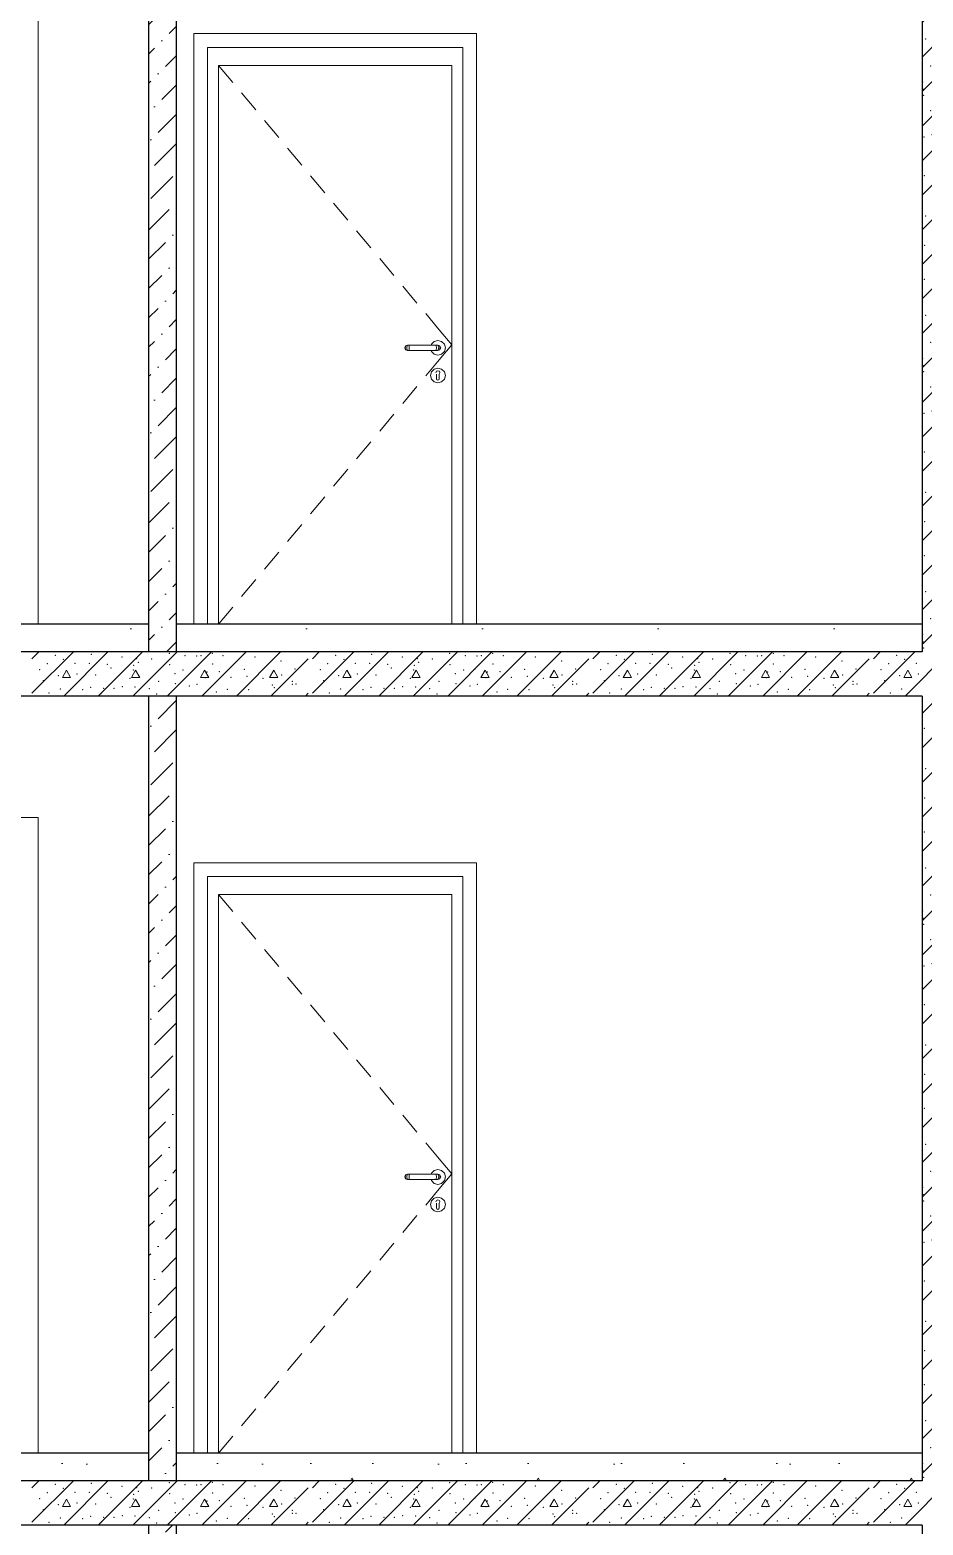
# Model space of a CAD drawing. Header units: millimetres. Extents: x 18162 to 7085488, y 72188 to 247925.
# Drawn here: x 4247283 to 4250516, y 110493 to 115903 of the extents above; entities that cross this region are included whole.
import ezdxf

# ---------------------------------------------------------------- set-up
doc = ezdxf.new("R2010")
doc.units = ezdxf.units.MM
doc.header["$MEASUREMENT"] = 0
doc.layers.add('Archicad Doors', color=7, linetype='Continuous')
doc.layers.add('Structural - Bearing', color=7, linetype='Continuous')
pattern_1 = [(45, (4294986.58, 104752.7), (-106.066, 106.066), [112.5, -37.5, 0, -37.5]), (45, (4294999.84, 104872.03), (-106.066, 106.066), [112.5, -37.5, 0, -37.5])]
pattern_2 = [(0, (4294986.6, 104752.7), (0, 1169.134), [73.125, -601.875]), (0, (4295324.1, 105337.3), (0, 1169.134), [73.125, -601.875]), (60, (4294986.6, 104752.7), (-1012.5, 584.567), [73.125, -601.875]), (60, (4295661.6, 104752.7), (-1012.5, 584.567), [73.125, -601.875]), (120, (4295059.7, 104752.7), (1012.5, 584.567), [73.125, -601.875]), (120, (4295734.7, 104752.7), (1012.5, 584.567), [73.125, -601.875]), (0, (4294986.58, 104865.2), (0, 225), [0, -225, 0, -337.5]), (45, (4295099.08, 104865.2), (-159.099, 159.099), [0, -168.75, 0, -281.25])]

# ---------------------------------------------------------------- blocks, each defined once
blk = doc.blocks.new('*X1280', base_point=(4294986.6, 104752.7))
at = {"layer": 'Structural - Bearing', "color": 7, "linetype": 'Continuous', "lineweight": 9}
for p, q in [((4250513.1, 116304.8), (4250701, 116492.7)), ((4250513.1, 116429.8), (4250576, 116492.7)), ((4250586.2, 116419.6), (4250571.3, 116393.5)), ((4250571.3, 116393.5), (4250601.3, 116393.6)), ((4250601.3, 116393.6), (4250586.2, 116419.6)), ((4250513.1, 116179.8), (4250713.1, 116379.8)), ((4250513.1, 116054.8), (4250713.1, 116254.8)), ((4250696, 116226.9), (4250711.2, 116252.9)), ((4250713.1, 116226.9), (4250696, 116226.9)), ((4250711.2, 116252.9), (4250713.1, 116249.5)), ((4250513.1, 115929.8), (4250713.1, 116129.8)), ((4250586.2, 116086.2), (4250571.3, 116060.2)), ((4250571.3, 116060.2), (4250601.3, 116060.2)), ((4250601.3, 116060.2), (4250586.2, 116086.2)), ((4250513.1, 115804.8), (4250713.1, 116004.8)), ((4250696, 115893.6), (4250711.2, 115919.6)), ((4250713.1, 115893.5), (4250696, 115893.6)), ((4250711.2, 115919.6), (4250713.1, 115916.2)), ((4250586.2, 115752.9), (4250713.1, 115879.8)), ((4250513.1, 115554.8), (4250711.2, 115752.9)), ((4250513.1, 115679.8), (4250586.2, 115752.9)), ((4250586.2, 115752.9), (4250571.3, 115726.8)), ((4250601.3, 115726.9), (4250586.2, 115752.9)), ((4250711.2, 115752.9), (4250713.1, 115754.8)), ((4250571.3, 115726.8), (4250601.3, 115726.9)), ((4250513.1, 115429.8), (4250713.1, 115629.8)), ((4250696, 115560.2), (4250711.2, 115586.2)), ((4250711.2, 115586.2), (4250713.1, 115582.8)), ((4250713.1, 115560.2), (4250696, 115560.2)), ((4250513.1, 115304.8), (4250713.1, 115504.8)), ((4250586.2, 115419.6), (4250571.3, 115393.5)), ((4250601.3, 115393.5), (4250586.2, 115419.6)), ((4250513.1, 115179.8), (4250713.1, 115379.8)), ((4250571.3, 115393.5), (4250601.3, 115393.5)), ((4250513.1, 115054.8), (4250713.1, 115254.8)), ((4250696, 115226.9), (4250711.2, 115252.9)), ((4250711.2, 115252.9), (4250713.1, 115249.5)), ((4250713.1, 115226.9), (4250696, 115226.9)), ((4250513.1, 114929.8), (4250713.1, 115129.8)), ((4250586.2, 115086.2), (4250571.3, 115060.2)), ((4250601.3, 115060.2), (4250586.2, 115086.2)), ((4250571.3, 115060.2), (4250601.3, 115060.2)), ((4250513.1, 114804.8), (4250713.1, 115004.8)), ((4250696, 114893.5), (4250711.2, 114919.6)), ((4250711.2, 114919.6), (4250713.1, 114916.2)), ((4250586.2, 114752.9), (4250713.1, 114879.8)), ((4250713.1, 114893.5), (4250696, 114893.5)), ((4250513.1, 114554.8), (4250711.2, 114752.9)), ((4250513.1, 114679.8), (4250586.2, 114752.9)), ((4250586.2, 114752.9), (4250571.3, 114726.8)), ((4250571.3, 114726.8), (4250601.3, 114726.9)), ((4250601.3, 114726.9), (4250586.2, 114752.9)), ((4250711.2, 114752.9), (4250713.1, 114754.8)), ((4250513.1, 114429.8), (4250713.1, 114629.8)), ((4250696, 114560.2), (4250711.2, 114586.2)), ((4250713.1, 114560.2), (4250696, 114560.2)), ((4250711.2, 114586.2), (4250713.1, 114582.8)), ((4250513.1, 114304.8), (4250713.1, 114504.8)), ((4250513.1, 114179.8), (4250713.1, 114379.8)), ((4250586.2, 114419.5), (4250571.3, 114393.5)), ((4250571.3, 114393.5), (4250601.3, 114393.5)), ((4250601.3, 114393.5), (4250586.2, 114419.5)), ((4250513.1, 114054.8), (4250713.1, 114254.8)), ((4250696, 114226.9), (4250711.2, 114252.9)), ((4250713.1, 114226.8), (4250696, 114226.9)), ((4250711.2, 114252.9), (4250713.1, 114249.5)), ((4250513.1, 113929.8), (4250713.1, 114129.8)), ((4250586.2, 114086.2), (4250571.3, 114060.2)), ((4250571.3, 114060.2), (4250601.3, 114060.2)), ((4250601.3, 114060.2), (4250586.2, 114086.2)), ((4250513.1, 113804.8), (4250713.1, 114004.8)), ((4250696, 113893.5), (4250711.2, 113919.5)), ((4250713.1, 113893.5), (4250696, 113893.5)), ((4250711.2, 113919.5), (4250713.1, 113916.2)), ((4250586.2, 113752.9), (4250713.1, 113879.8)), ((4250513.1, 113679.8), (4250586.2, 113752.8)), ((4250586.2, 113752.9), (4250571.3, 113726.8)), ((4250601.3, 113726.8), (4250586.2, 113752.9)), ((4250611, 113652.7), (4250711.2, 113752.8)), ((4250711.2, 113752.9), (4250713.1, 113754.8)), ((4250571.3, 113726.8), (4250601.3, 113726.8))]:
    blk.add_line(p, q, dxfattribs=at)
for p in [(4250586.6, 116490.3), (4250570.1, 116443.2), (4250659.8, 116486.7), (4250690.9, 116483.2), (4250556.1, 116396.7), (4250608.9, 116426.3), (4250666.4, 116398.9), (4250675.4, 116399.7), (4250520.9, 116375.7), (4250579.6, 116334.8), (4250595.7, 116368.1), (4250621.9, 116360.6), (4250665.5, 116372.2), (4250695.1, 116329.7), (4250582.7, 116273), (4250618.4, 116324.1), (4250665.6, 116288.7), (4250525.5, 116230.3), (4250638.1, 116232.8), (4250686.1, 116260.2), (4250560.4, 116165.3), (4250581.8, 116213.8), (4250629.1, 116201.9), (4250665.6, 116180.3), (4250701.6, 116216.4), (4250702.1, 116184.6), (4250522.6, 116123.7), (4250557.5, 116116.5), (4250658.1, 116126.7), (4250581.3, 116068.1), (4250603.4, 116096.6), (4250618.1, 116086.1), (4250689.3, 116106.1), (4250669.3, 116044.2), (4250694.6, 116040.8), (4250520.7, 116001.1), (4250562.6, 115954.7), (4250585.8, 115948.5), (4250647.4, 115996.8), (4250575, 115939.2), (4250612.1, 115911.4), (4250655.3, 115925.3), (4250698.9, 115927.1), (4250526.1, 115870.2), (4250646.1, 115846.5), (4250669.4, 115858.6), (4250587.3, 115818.7), (4250695.5, 115804.8), (4250544.1, 115773.1), (4250631.6, 115767.9), (4250514.9, 115714.7), (4250517.8, 115688.7), (4250572, 115677.8), (4250581.8, 115714.7), (4250641.1, 115714.7), (4250674.6, 115694.1), (4250518.3, 115666.1), (4250550.9, 115643.9), (4250595.7, 115662.9), (4250640.6, 115666.1), (4250661.7, 115633.6), (4250686.1, 115659.4), (4250543.3, 115611), (4250566.4, 115569.2), (4250608.9, 115607.2), (4250621.9, 115593.7), (4250702.9, 115587.3), (4250704.8, 115603.7), (4250519.6, 115516.1), (4250548.4, 115524.2), (4250595.1, 115520.2), (4250632.9, 115521.2), (4250663, 115526.7), (4250690.9, 115557.3), (4250709.3, 115525.4), (4250585.8, 115501.7), (4250586.6, 115490.3), (4250659.8, 115486.7), (4250690.9, 115483.2), (4250570.1, 115443.2), (4250608.9, 115426.3), (4250520.9, 115375.7), (4250556.1, 115396.7), (4250595.7, 115368.1), (4250621.9, 115360.6), (4250665.5, 115372.2), (4250666.4, 115398.9), (4250675.4, 115399.7), (4250579.6, 115334.8), (4250618.4, 115324.1), (4250695.1, 115329.7), (4250582.7, 115273), (4250665.6, 115288.7), (4250686.1, 115260.2), (4250525.5, 115230.3), (4250581.8, 115213.8), (4250629.1, 115201.9), (4250638.1, 115232.8), (4250701.6, 115216.4), (4250560.4, 115165.3), (4250665.6, 115180.3), (4250702.1, 115184.6), (4250522.6, 115123.7), (4250557.5, 115116.5), (4250603.4, 115096.6), (4250618.1, 115086.1), (4250658.1, 115126.7), (4250689.3, 115106.1), (4250581.3, 115068.1), (4250669.3, 115044.2), (4250694.6, 115040.8), (4250520.7, 115001.1), (4250647.4, 114996.8), (4250562.6, 114954.7), (4250575, 114939.2), (4250585.8, 114948.5), (4250655.3, 114925.3), (4250698.9, 114927.1), (4250526.1, 114870.2), (4250612.1, 114911.4), (4250587.3, 114818.7), (4250646.1, 114846.5), (4250669.4, 114858.6), (4250544.1, 114773), (4250631.6, 114767.9), (4250695.5, 114804.8), (4250514.9, 114714.7), (4250581.8, 114714.7), (4250641.1, 114714.7), (4250517.8, 114688.7), (4250518.3, 114666.1), (4250572, 114677.8), (4250595.7, 114662.9), (4250640.6, 114666.1), (4250674.6, 114694.1), (4250686.1, 114659.4), (4250543.3, 114611), (4250550.9, 114643.9), (4250608.9, 114607.2), (4250661.7, 114633.6), (4250704.8, 114603.7), (4250566.4, 114569.2), (4250621.9, 114593.7), (4250690.9, 114557.3), (4250702.9, 114587.2), (4250519.6, 114516.1), (4250548.4, 114524.1), (4250585.8, 114501.7), (4250586.6, 114490.3), (4250595.1, 114520.2), (4250632.9, 114521.2), (4250659.8, 114486.7), (4250663, 114526.7), (4250709.3, 114525.4), (4250570.1, 114443.2), (4250690.9, 114483.1), (4250556.1, 114396.6), (4250608.9, 114426.3), (4250666.4, 114398.9), (4250675.4, 114399.7), (4250520.9, 114375.7), (4250579.6, 114334.8), (4250595.7, 114368.1), (4250618.4, 114324.1), (4250621.9, 114360.6), (4250665.5, 114372.2), (4250695.1, 114329.6), (4250582.7, 114273), (4250665.6, 114288.7), (4250525.5, 114230.3), (4250638.1, 114232.8), (4250686.1, 114260.1), (4250701.6, 114216.4), (4250560.4, 114165.3), (4250581.8, 114213.8), (4250629.1, 114201.9), (4250665.6, 114180.3), (4250702.1, 114184.6), (4250522.6, 114123.6), (4250557.5, 114116.5), (4250658.1, 114126.6), (4250581.3, 114068), (4250603.4, 114096.6), (4250618.1, 114086.1), (4250689.3, 114106.1), (4250520.7, 114001.1), (4250669.3, 114044.2), (4250694.6, 114040.8), (4250562.6, 113954.6), (4250585.8, 113948.5), (4250647.4, 113996.8), (4250575, 113939.2), (4250612.1, 113911.4), (4250655.3, 113925.3), (4250698.9, 113927), (4250526.1, 113870.2), (4250646.1, 113846.5), (4250669.4, 113858.6), (4250587.3, 113818.7), (4250695.5, 113804.7), (4250544.1, 113773), (4250631.6, 113767.9), (4250514.9, 113714.7), (4250517.8, 113688.6), (4250572, 113677.8), (4250581.8, 113714.7), (4250641.1, 113714.7), (4250674.6, 113694.1), (4250518.3, 113666.1), (4250595.7, 113662.9), (4250640.6, 113666.1), (4250686.1, 113659.3)]:
    blk.add_point(p, dxfattribs=at)
blk = doc.blocks.new('*X1282', base_point=(4294986.6, 104752.7))
at = {"layer": 'Structural - Bearing', "color": 7, "linetype": 'Continuous', "lineweight": 9}
for p, q in [((4247290.8, 113627.8), (4247315.7, 113652.7)), ((4247290.8, 113502.8), (4247440.7, 113652.7)), ((4247405.7, 113492.7), (4247565.7, 113652.7)), ((4247530.7, 113492.7), (4247690.7, 113652.7)), ((4247655.7, 113492.7), (4247815.7, 113652.7)), ((4247780.7, 113492.7), (4247940.7, 113652.7)), ((4247905.7, 113492.7), (4248065.7, 113652.7)), ((4248030.7, 113492.7), (4248190.7, 113652.7)), ((4248155.7, 113492.7), (4248290.8, 113627.8)), ((4248305.9, 113627.8), (4248330.8, 113652.7)), ((4248305.9, 113502.8), (4248455.8, 113652.7)), ((4248420.8, 113492.7), (4248580.8, 113652.7)), ((4248545.8, 113492.7), (4248705.8, 113652.7)), ((4248670.8, 113492.7), (4248830.8, 113652.7)), ((4248795.8, 113492.7), (4248955.8, 113652.7)), ((4248920.8, 113492.7), (4249080.8, 113652.7)), ((4249045.8, 113492.7), (4249205.8, 113652.7)), ((4249170.8, 113492.7), (4249305.9, 113627.8)), ((4249321, 113627.8), (4249345.9, 113652.7)), ((4249321, 113502.8), (4249470.9, 113652.7)), ((4249435.9, 113492.7), (4249595.9, 113652.7)), ((4249560.9, 113492.7), (4249720.9, 113652.7)), ((4249685.9, 113492.7), (4249845.9, 113652.7)), ((4249810.9, 113492.7), (4249970.9, 113652.7)), ((4249935.9, 113492.7), (4250095.9, 113652.7)), ((4250060.9, 113492.7), (4250220.9, 113652.7)), ((4250185.9, 113492.7), (4250321, 113627.8)), ((4250336.2, 113627.8), (4250361, 113652.7)), ((4250336.2, 113502.8), (4250486, 113652.7)), ((4250451, 113492.7), (4250611, 113652.7)), ((4247400.7, 113560.2), (4247415.8, 113586.2)), ((4247415.8, 113586.2), (4247430.7, 113560.2)), ((4247650.7, 113560.2), (4247665.8, 113586.2)), ((4247665.8, 113586.2), (4247680.7, 113560.2)), ((4247900.7, 113560.2), (4247915.8, 113586.2)), ((4247915.8, 113586.2), (4247930.7, 113560.2)), ((4248150.7, 113560.2), (4248165.8, 113586.2)), ((4248165.8, 113586.2), (4248180.7, 113560.2)), ((4248415.8, 113560.2), (4248430.9, 113586.2)), ((4248430.9, 113586.2), (4248445.8, 113560.2)), ((4248665.8, 113560.2), (4248680.9, 113586.2)), ((4248680.9, 113586.2), (4248695.8, 113560.2)), ((4248915.8, 113560.2), (4248930.9, 113586.2)), ((4248930.9, 113586.2), (4248945.8, 113560.2)), ((4249165.8, 113560.2), (4249180.9, 113586.2)), ((4249180.9, 113586.2), (4249195.8, 113560.2)), ((4249430.9, 113560.2), (4249446, 113586.2)), ((4249446, 113586.2), (4249460.9, 113560.2)), ((4249680.9, 113560.2), (4249696, 113586.2)), ((4249696, 113586.2), (4249710.9, 113560.2)), ((4249930.9, 113560.2), (4249946, 113586.2)), ((4249946, 113586.2), (4249960.9, 113560.2)), ((4250180.9, 113560.2), (4250196, 113586.2)), ((4250196, 113586.2), (4250210.9, 113560.2)), ((4250446, 113560.2), (4250461.2, 113586.2)), ((4250461.2, 113586.2), (4250476.1, 113560.2)), ((4247430.7, 113560.2), (4247400.7, 113560.2)), ((4247680.7, 113560.2), (4247650.7, 113560.2)), ((4247930.7, 113560.2), (4247900.7, 113560.2)), ((4248180.7, 113560.2), (4248150.7, 113560.2)), ((4248445.8, 113560.2), (4248415.8, 113560.2)), ((4248695.8, 113560.2), (4248665.8, 113560.2)), ((4248945.8, 113560.2), (4248915.8, 113560.2)), ((4249195.8, 113560.2), (4249165.8, 113560.2)), ((4249460.9, 113560.2), (4249430.9, 113560.2)), ((4249710.9, 113560.2), (4249680.9, 113560.2)), ((4249960.9, 113560.2), (4249930.9, 113560.2)), ((4250210.9, 113560.2), (4250180.9, 113560.2)), ((4250476.1, 113560.2), (4250446, 113560.2)), ((4248280.7, 113492.7), (4248290.8, 113502.8)), ((4249295.8, 113492.7), (4249305.9, 113502.8)), ((4250310.9, 113492.7), (4250321, 113502.8))]:
    blk.add_line(p, q, dxfattribs=at)
for p in [(4247375.5, 113640), (4247404.7, 113625.5), (4247505.6, 113643.9), (4247616.3, 113633.6), (4247670.2, 113628.4), (4247724.3, 113626.8), (4247787.5, 113646.9), (4247844.2, 113638.7), (4247886.6, 113637.7), (4247902, 113639.2), (4247943.8, 113646.9), (4247982, 113638.7), (4248097.5, 113634.5), (4248390.6, 113640), (4248419.8, 113625.5), (4248520.7, 113643.9), (4248631.4, 113633.6), (4248685.4, 113628.4), (4248739.4, 113626.8), (4248802.6, 113646.9), (4248859.4, 113638.7), (4248901.7, 113637.7), (4248917.2, 113639.2), (4248958.9, 113646.9), (4248997.2, 113638.7), (4249112.6, 113634.5), (4249405.7, 113640), (4249434.9, 113625.5), (4249535.8, 113643.9), (4249646.6, 113633.6), (4249700.5, 113628.4), (4249754.6, 113626.8), (4249817.7, 113646.9), (4249874.5, 113638.7), (4249916.8, 113637.7), (4249932.3, 113639.2), (4249974, 113646.9), (4250012.3, 113638.7), (4250127.7, 113634.5), (4250420.9, 113640), (4250450.1, 113625.5), (4247318.8, 113588.5), (4247345.9, 113610), (4247385.8, 113566.6), (4247446.2, 113611.4), (4247453.4, 113572.4), (4247497.9, 113611), (4247521, 113569.2), (4247563.6, 113607.1), (4247576.5, 113593.7), (4247657.5, 113587.2), (4247659.4, 113603.7), (4247675.3, 113614.8), (4247736.7, 113573.7), (4247789.2, 113606.7), (4247808.2, 113573.1), (4247837.8, 113587.2), (4247879, 113591.1), (4247924.1, 113579.5), (4247944.5, 113608.4), (4247969.2, 113581.4), (4248059.1, 113589.1), (4248192.6, 113619.1), (4248194.5, 113569.2), (4248243.4, 113591.1), (4248334, 113588.5), (4248361, 113610), (4248400.9, 113566.6), (4248461.3, 113611.4), (4248468.5, 113572.4), (4248513, 113611), (4248536.1, 113569.2), (4248578.7, 113607.1), (4248591.6, 113593.7), (4248672.6, 113587.2), (4248674.5, 113603.7), (4248690.4, 113614.8), (4248751.8, 113573.7), (4248804.3, 113606.7), (4248823.3, 113573.1), (4248852.9, 113587.2), (4248894.1, 113591.1), (4248939.2, 113579.5), (4248959.6, 113608.4), (4248984.3, 113581.4), (4249074.3, 113589.1), (4249207.7, 113619.1), (4249209.6, 113569.2), (4249258.6, 113591.1), (4249349.1, 113588.5), (4249376.1, 113610), (4249416, 113566.6), (4249476.4, 113611.4), (4249483.7, 113572.4), (4249528.1, 113611), (4249551.3, 113569.2), (4249593.8, 113607.1), (4249606.8, 113593.7), (4249687.8, 113587.2), (4249689.7, 113603.7), (4249705.6, 113614.8), (4249766.9, 113573.7), (4249819.5, 113606.7), (4249838.4, 113573.1), (4249868, 113587.2), (4249909.3, 113591.1), (4249954.3, 113579.5), (4249974.7, 113608.4), (4249999.5, 113581.4), (4250089.4, 113589.1), (4250222.8, 113619.1), (4250224.8, 113569.2), (4250273.7, 113591.1), (4250364.2, 113588.5), (4250391.2, 113610), (4250431.2, 113566.6), (4250491.5, 113611.4), (4250498.8, 113572.4), (4247331.8, 113548), (4247393.3, 113518.7), (4247474.2, 113516), (4247503, 113524.1), (4247549.7, 113520.2), (4247587.5, 113521.2), (4247617.6, 113526.7), (4247645.5, 113557.3), (4247663.9, 113525.4), (4247715, 113519.9), (4247748.9, 113546), (4247809.9, 113537.9), (4247860.6, 113529), (4247888.2, 113535.1), (4247918.9, 113558.9), (4247997.8, 113517.1), (4248010.8, 113560.2), (4248068.8, 113564.5), (4248075.1, 113515.6), (4248127.1, 113557.1), (4248161, 113532.5), (4248167.8, 113523.3), (4248232.7, 113546.5), (4248232.9, 113534.7), (4248246.6, 113535.7), (4248346.9, 113548), (4248408.5, 113518.7), (4248489.3, 113516), (4248518.1, 113524.1), (4248564.8, 113520.2), (4248602.7, 113521.2), (4248632.7, 113526.7), (4248660.6, 113557.3), (4248679.1, 113525.4), (4248730.2, 113519.9), (4248764.1, 113546), (4248825, 113537.9), (4248875.7, 113529), (4248903.4, 113535.1), (4248934.1, 113558.9), (4249013, 113517.1), (4249026, 113560.2), (4249083.9, 113564.5), (4249090.2, 113515.6), (4249142.2, 113557.1), (4249176.1, 113532.5), (4249183, 113523.3), (4249247.9, 113546.5), (4249248, 113534.7), (4249261.8, 113535.7), (4249362.1, 113548), (4249423.6, 113518.7), (4249504.5, 113516), (4249533.2, 113524.1), (4249580, 113520.2), (4249617.8, 113521.2), (4249647.8, 113526.7), (4249675.8, 113557.3), (4249694.2, 113525.4), (4249745.3, 113519.9), (4249779.2, 113546), (4249840.1, 113537.9), (4249890.9, 113529), (4249918.5, 113535.1), (4249949.2, 113558.9), (4250028.1, 113517.1), (4250041.1, 113560.2), (4250099, 113564.5), (4250105.4, 113515.6), (4250157.4, 113557.1), (4250191.2, 113532.5), (4250198.1, 113523.3), (4250263, 113546.5), (4250263.1, 113534.7), (4250276.9, 113535.7), (4250377.2, 113548), (4250438.7, 113518.7), (4247351.9, 113503.2), (4247540.4, 113501.7), (4247741.6, 113500.4), (4247958.4, 113507), (4248367, 113503.2), (4248555.6, 113501.7), (4248756.8, 113500.4), (4248973.5, 113507), (4249382.2, 113503.2), (4249570.7, 113501.7), (4249771.9, 113500.4), (4249988.7, 113507), (4250397.3, 113503.2)]:
    blk.add_point(p, dxfattribs=at)
blk = doc.blocks.new('*X1486', base_point=(4294986.6, 104752.7))
at = {"layer": 'Structural - Bearing', "color": 7, "linetype": 'Continuous', "lineweight": 9}
for p, q in [((4250513.1, 113304.8), (4250701, 113492.7)), ((4250513.1, 113429.8), (4250576, 113492.7)), ((4250586.2, 113419.5), (4250571.3, 113393.5)), ((4250601.3, 113393.5), (4250586.2, 113419.5)), ((4250513.1, 113179.8), (4250713.1, 113379.8)), ((4250571.3, 113393.5), (4250601.3, 113393.5)), ((4250513.1, 113054.8), (4250713.1, 113254.8)), ((4250696, 113226.9), (4250711.2, 113252.9)), ((4250711.2, 113252.9), (4250713.1, 113249.5)), ((4250713.1, 113226.8), (4250696, 113226.9)), ((4250513.1, 112929.8), (4250713.1, 113129.8)), ((4250586.2, 113086.2), (4250571.3, 113060.1)), ((4250601.3, 113060.2), (4250586.2, 113086.2)), ((4250571.3, 113060.1), (4250601.3, 113060.2)), ((4250513.1, 112804.8), (4250713.1, 113004.8)), ((4250696, 112893.5), (4250711.2, 112919.5)), ((4250711.2, 112919.5), (4250713.1, 112916.2)), ((4250586.2, 112752.8), (4250713.1, 112879.8)), ((4250713.1, 112893.5), (4250696, 112893.5)), ((4250513.1, 112554.8), (4250711.2, 112752.8)), ((4250513.1, 112679.8), (4250586.2, 112752.8)), ((4250586.2, 112752.8), (4250571.3, 112726.8)), ((4250571.3, 112726.8), (4250601.3, 112726.8)), ((4250601.3, 112726.8), (4250586.2, 112752.8)), ((4250711.2, 112752.8), (4250713.1, 112754.8)), ((4250513.1, 112429.8), (4250713.1, 112629.8)), ((4250696, 112560.2), (4250711.2, 112586.2)), ((4250713.1, 112560.1), (4250696, 112560.2)), ((4250711.2, 112586.2), (4250713.1, 112582.8)), ((4250513.1, 112304.8), (4250713.1, 112504.8)), ((4250513.1, 112179.8), (4250713.1, 112379.8)), ((4250586.2, 112419.5), (4250571.3, 112393.5)), ((4250571.3, 112393.5), (4250601.3, 112393.5)), ((4250601.3, 112393.5), (4250586.2, 112419.5)), ((4250513.1, 112054.8), (4250713.1, 112254.8)), ((4250696, 112226.8), (4250711.2, 112252.8)), ((4250713.1, 112226.8), (4250696, 112226.8)), ((4250711.2, 112252.8), (4250713.1, 112249.5)), ((4250513.1, 111929.8), (4250713.1, 112129.8)), ((4250586.2, 112086.2), (4250571.3, 112060.1)), ((4250571.3, 112060.1), (4250601.3, 112060.2)), ((4250601.3, 112060.2), (4250586.2, 112086.2)), ((4250513.1, 111804.8), (4250713.1, 112004.8)), ((4250696, 111893.5), (4250711.2, 111919.5)), ((4250713.1, 111893.5), (4250696, 111893.5)), ((4250711.2, 111919.5), (4250713.1, 111916.1)), ((4250586.2, 111752.8), (4250713.1, 111879.8)), ((4250513.1, 111554.7), (4250711.2, 111752.8)), ((4250513.1, 111679.7), (4250586.2, 111752.8)), ((4250586.2, 111752.8), (4250571.3, 111726.8)), ((4250601.3, 111726.8), (4250586.2, 111752.8)), ((4250711.2, 111752.8), (4250713.1, 111754.8)), ((4250571.3, 111726.8), (4250601.3, 111726.8)), ((4250513.1, 111429.7), (4250713.1, 111629.7)), ((4250696, 111560.2), (4250711.2, 111586.2)), ((4250711.2, 111586.2), (4250713.1, 111582.8)), ((4250713.1, 111560.1), (4250696, 111560.2)), ((4250513.1, 111304.7), (4250713.1, 111504.7)), ((4250586.2, 111419.5), (4250571.3, 111393.4)), ((4250601.3, 111393.5), (4250586.2, 111419.5)), ((4250513.1, 111179.7), (4250713.1, 111379.7)), ((4250571.3, 111393.4), (4250601.3, 111393.5)), ((4250513.1, 111054.7), (4250713.1, 111254.7)), ((4250696, 111226.8), (4250711.2, 111252.8)), ((4250711.2, 111252.8), (4250713.1, 111249.5)), ((4250713.1, 111226.8), (4250696, 111226.8)), ((4250513.1, 110929.7), (4250713.1, 111129.7)), ((4250586.2, 111086.2), (4250571.3, 111060.1)), ((4250601.3, 111060.1), (4250586.2, 111086.2)), ((4250571.3, 111060.1), (4250601.3, 111060.1)), ((4250513.1, 110804.7), (4250713.1, 111004.7)), ((4250696, 110893.5), (4250711.2, 110919.5)), ((4250711.2, 110919.5), (4250713.1, 110916.1)), ((4250586.2, 110752.8), (4250713.1, 110879.7)), ((4250713.1, 110893.5), (4250696, 110893.5)), ((4250711.2, 110752.8), (4250713.1, 110754.7)), ((4250513.1, 110679.7), (4250586.2, 110752.8)), ((4250586.2, 110752.8), (4250571.3, 110726.8)), ((4250571.3, 110726.8), (4250601.3, 110726.8)), ((4250601.3, 110726.8), (4250586.2, 110752.8)), ((4250611.1, 110652.7), (4250711.2, 110752.8))]:
    blk.add_line(p, q, dxfattribs=at)
for p in [(4250586.6, 113490.3), (4250659.8, 113486.6), (4250690.9, 113483.1), (4250570.1, 113443.2), (4250608.9, 113426.3), (4250520.9, 113375.7), (4250556.1, 113396.6), (4250595.7, 113368.1), (4250621.9, 113360.6), (4250665.5, 113372.2), (4250666.4, 113398.9), (4250675.4, 113399.7), (4250579.6, 113334.8), (4250618.4, 113324.1), (4250695.1, 113329.6), (4250582.7, 113273), (4250665.6, 113288.7), (4250686.1, 113260.1), (4250525.5, 113230.3), (4250581.8, 113213.8), (4250629.1, 113201.9), (4250638.1, 113232.7), (4250701.6, 113216.3), (4250560.4, 113165.3), (4250665.6, 113180.3), (4250702.1, 113184.6), (4250522.6, 113123.6), (4250557.5, 113116.5), (4250603.4, 113096.6), (4250618.1, 113086.1), (4250658.1, 113126.6), (4250689.3, 113106.1), (4250581.3, 113068), (4250669.3, 113044.2), (4250694.6, 113040.8), (4250520.7, 113001.1), (4250647.4, 112996.8), (4250562.6, 112954.6), (4250575, 112939.2), (4250585.8, 112948.4), (4250655.3, 112925.3), (4250698.9, 112927), (4250526.1, 112870.1), (4250612.1, 112911.4), (4250587.3, 112818.6), (4250646.1, 112846.5), (4250669.4, 112858.6), (4250544.1, 112773), (4250631.6, 112767.9), (4250695.5, 112804.7), (4250514.9, 112714.7), (4250581.8, 112714.7), (4250641.1, 112714.7), (4250517.8, 112688.6), (4250518.3, 112666.1), (4250572, 112677.8), (4250595.7, 112662.9), (4250640.6, 112666.1), (4250674.6, 112694.1), (4250686.1, 112659.3), (4250543.3, 112611), (4250550.9, 112643.9), (4250608.9, 112607.1), (4250621.9, 112593.6), (4250661.7, 112633.6), (4250704.8, 112603.6), (4250566.4, 112569.2), (4250690.9, 112557.3), (4250702.9, 112587.2), (4250519.6, 112516), (4250548.4, 112524.1), (4250585.8, 112501.6), (4250586.6, 112490.3), (4250595.1, 112520.2), (4250632.9, 112521.2), (4250659.8, 112486.6), (4250663, 112526.7), (4250709.3, 112525.4), (4250570.1, 112443.2), (4250690.9, 112483.1), (4250556.1, 112396.6), (4250608.9, 112426.2), (4250666.4, 112398.8), (4250675.4, 112399.7), (4250520.9, 112375.7), (4250579.6, 112334.8), (4250595.7, 112368.1), (4250618.4, 112324.1), (4250621.9, 112360.6), (4250665.5, 112372.1), (4250695.1, 112329.6), (4250582.7, 112272.9), (4250665.6, 112288.7), (4250525.5, 112230.3), (4250638.1, 112232.7), (4250686.1, 112260.1), (4250701.6, 112216.3), (4250560.4, 112165.2), (4250581.8, 112213.8), (4250629.1, 112201.9), (4250665.6, 112180.3), (4250702.1, 112184.6), (4250522.6, 112123.6), (4250557.5, 112116.4), (4250658.1, 112126.6), (4250689.3, 112106), (4250581.3, 112068), (4250603.4, 112096.6), (4250618.1, 112086.1), (4250520.7, 112001.1), (4250669.3, 112044.2), (4250694.6, 112040.8), (4250562.6, 111954.6), (4250585.8, 111948.4), (4250647.4, 111996.8), (4250575, 111939.2), (4250612.1, 111911.3), (4250655.3, 111925.2), (4250698.9, 111927), (4250526.1, 111870.1), (4250646.1, 111846.4), (4250669.4, 111858.6), (4250587.3, 111818.6), (4250695.5, 111804.7), (4250544.1, 111773), (4250631.6, 111767.8), (4250514.9, 111714.7), (4250517.8, 111688.6), (4250572, 111677.8), (4250581.8, 111714.7), (4250641.1, 111714.7), (4250674.6, 111694.1), (4250518.3, 111666), (4250550.9, 111643.8), (4250595.7, 111662.8), (4250640.6, 111666), (4250661.7, 111633.5), (4250686.1, 111659.3), (4250543.3, 111611), (4250566.4, 111569.2), (4250608.9, 111607.1), (4250621.9, 111593.6), (4250702.9, 111587.2), (4250704.8, 111603.6), (4250519.6, 111516), (4250548.4, 111524.1), (4250595.1, 111520.2), (4250632.9, 111521.2), (4250663, 111526.7), (4250690.9, 111557.3), (4250709.3, 111525.4), (4250585.8, 111501.6), (4250586.6, 111490.3), (4250659.8, 111486.6), (4250690.9, 111483.1), (4250570.1, 111443.2), (4250608.9, 111426.2), (4250520.9, 111375.6), (4250556.1, 111396.6), (4250595.7, 111368), (4250621.9, 111360.5), (4250665.5, 111372.1), (4250666.4, 111398.8), (4250675.4, 111399.6), (4250579.6, 111334.7), (4250618.4, 111324), (4250695.1, 111329.6), (4250582.7, 111272.9), (4250665.6, 111288.6), (4250686.1, 111260.1), (4250525.5, 111230.3), (4250581.8, 111213.7), (4250629.1, 111201.8), (4250638.1, 111232.7), (4250701.6, 111216.3), (4250560.4, 111165.2), (4250665.6, 111180.2), (4250702.1, 111184.5), (4250522.6, 111123.6), (4250557.5, 111116.4), (4250603.4, 111096.5), (4250618.1, 111086.1), (4250658.1, 111126.6), (4250689.3, 111106), (4250581.3, 111068), (4250669.3, 111044.1), (4250694.6, 111040.7), (4250520.7, 111001), (4250647.4, 110996.7), (4250562.6, 110954.6), (4250575, 110939.1), (4250585.8, 110948.4), (4250655.3, 110925.2), (4250698.9, 110927), (4250526.1, 110870.1), (4250612.1, 110911.3), (4250587.3, 110818.6), (4250646.1, 110846.4), (4250669.4, 110858.5), (4250544.1, 110773), (4250631.6, 110767.8), (4250695.5, 110804.7), (4250514.9, 110714.7), (4250581.8, 110714.7), (4250641.1, 110714.7), (4250517.8, 110688.6), (4250518.3, 110666), (4250572, 110677.7), (4250595.7, 110662.8), (4250640.6, 110666), (4250674.6, 110694.1), (4250686.1, 110659.3)]:
    blk.add_point(p, dxfattribs=at)
blk = doc.blocks.new('*X1488', base_point=(4294986.6, 104752.7))
at = {"layer": 'Structural - Bearing', "color": 7, "linetype": 'Continuous', "lineweight": 9}
for p, q in [((4247290.8, 110627.8), (4247315.7, 110652.7)), ((4247290.8, 110502.8), (4247440.7, 110652.7)), ((4247405.7, 110492.7), (4247565.7, 110652.7)), ((4247530.7, 110492.7), (4247690.7, 110652.7)), ((4247655.7, 110492.7), (4247815.7, 110652.7)), ((4247780.7, 110492.7), (4247940.7, 110652.7)), ((4247905.7, 110492.7), (4248065.7, 110652.7)), ((4248030.7, 110492.7), (4248190.7, 110652.7)), ((4248305.9, 110627.8), (4248330.8, 110652.7)), ((4248305.9, 110502.8), (4248455.8, 110652.7)), ((4248420.8, 110492.7), (4248580.8, 110652.7)), ((4248545.8, 110492.7), (4248705.8, 110652.7)), ((4248670.8, 110492.7), (4248830.8, 110652.7)), ((4248795.8, 110492.7), (4248955.8, 110652.7)), ((4248920.8, 110492.7), (4249080.8, 110652.7)), ((4249045.8, 110492.7), (4249205.8, 110652.7)), ((4249321, 110627.8), (4249346, 110652.7)), ((4249321, 110502.8), (4249471, 110652.7)), ((4249436, 110492.7), (4249596, 110652.7)), ((4249561, 110492.7), (4249721, 110652.7)), ((4249686, 110492.7), (4249846, 110652.7)), ((4249811, 110492.7), (4249971, 110652.7)), ((4249936, 110492.7), (4250096, 110652.7)), ((4250061, 110492.7), (4250221, 110652.7)), ((4250336.2, 110627.8), (4250361.1, 110652.7)), ((4250336.2, 110502.8), (4250486.1, 110652.7)), ((4250451.1, 110492.7), (4250611.1, 110652.7)), ((4248155.7, 110492.7), (4248290.8, 110627.8)), ((4249170.8, 110492.7), (4249305.9, 110627.8)), ((4250186, 110492.7), (4250321, 110627.8)), ((4247400.7, 110560.1), (4247415.8, 110586.1)), ((4247430.7, 110560.1), (4247400.7, 110560.1)), ((4247415.8, 110586.1), (4247430.7, 110560.1)), ((4247650.7, 110560.1), (4247665.8, 110586.1)), ((4247680.7, 110560.1), (4247650.7, 110560.1)), ((4247665.8, 110586.1), (4247680.7, 110560.1)), ((4247900.7, 110560.1), (4247915.8, 110586.1)), ((4247930.7, 110560.1), (4247900.7, 110560.1)), ((4247915.8, 110586.1), (4247930.7, 110560.1)), ((4248150.7, 110560.1), (4248165.8, 110586.1)), ((4248180.7, 110560.1), (4248150.7, 110560.1)), ((4248165.8, 110586.1), (4248180.7, 110560.1)), ((4248415.8, 110560.1), (4248430.9, 110586.1)), ((4248445.8, 110560.1), (4248415.8, 110560.1)), ((4248430.9, 110586.1), (4248445.8, 110560.1)), ((4248665.8, 110560.1), (4248680.9, 110586.1)), ((4248695.8, 110560.1), (4248665.8, 110560.1)), ((4248680.9, 110586.1), (4248695.8, 110560.1)), ((4248915.8, 110560.1), (4248930.9, 110586.1)), ((4248945.8, 110560.1), (4248915.8, 110560.1)), ((4248930.9, 110586.1), (4248945.8, 110560.1)), ((4249165.8, 110560.1), (4249180.9, 110586.1)), ((4249195.8, 110560.1), (4249165.8, 110560.1)), ((4249180.9, 110586.1), (4249195.8, 110560.1)), ((4249430.9, 110560.1), (4249446, 110586.1)), ((4249460.9, 110560.1), (4249430.9, 110560.1)), ((4249446, 110586.1), (4249460.9, 110560.1)), ((4249680.9, 110560.1), (4249696, 110586.1)), ((4249710.9, 110560.1), (4249680.9, 110560.1)), ((4249696, 110586.1), (4249710.9, 110560.1)), ((4249930.9, 110560.1), (4249946, 110586.1)), ((4249960.9, 110560.1), (4249930.9, 110560.1)), ((4249946, 110586.1), (4249960.9, 110560.1)), ((4250180.9, 110560.1), (4250196, 110586.1)), ((4250210.9, 110560.1), (4250180.9, 110560.1)), ((4250196, 110586.1), (4250210.9, 110560.1)), ((4250446, 110560.1), (4250461.2, 110586.1)), ((4250476.1, 110560.1), (4250446, 110560.1)), ((4250461.2, 110586.1), (4250476.1, 110560.1)), ((4248280.7, 110492.7), (4248290.8, 110502.8)), ((4249295.8, 110492.7), (4249305.9, 110502.8)), ((4250311, 110492.7), (4250321, 110502.8))]:
    blk.add_line(p, q, dxfattribs=at)
for p in [(4247787.5, 110646.8), (4247943.8, 110646.9), (4248802.6, 110646.8), (4248958.9, 110646.9), (4249817.7, 110646.8), (4249974, 110646.9), (4247345.9, 110609.9), (4247375.5, 110640), (4247404.7, 110625.5), (4247446.2, 110611.3), (4247497.9, 110611), (4247505.6, 110643.8), (4247563.6, 110607.1), (4247576.5, 110593.6), (4247616.3, 110633.5), (4247659.4, 110603.6), (4247670.2, 110628.3), (4247675.3, 110614.8), (4247724.3, 110626.8), (4247789.2, 110606.7), (4247844.2, 110638.7), (4247879, 110591), (4247886.6, 110637.6), (4247902, 110639.1), (4247944.5, 110608.4), (4247982, 110638.7), (4248097.5, 110634.5), (4248192.6, 110619.1), (4248243.4, 110591), (4248361, 110609.9), (4248390.6, 110640), (4248419.8, 110625.5), (4248461.3, 110611.3), (4248513, 110611), (4248520.7, 110643.8), (4248578.7, 110607.1), (4248591.6, 110593.6), (4248631.4, 110633.5), (4248674.5, 110603.6), (4248685.4, 110628.3), (4248690.4, 110614.8), (4248739.4, 110626.8), (4248804.3, 110606.7), (4248859.4, 110638.7), (4248894.1, 110591), (4248901.7, 110637.6), (4248917.2, 110639.1), (4248959.6, 110608.4), (4248997.2, 110638.7), (4249112.6, 110634.5), (4249207.7, 110619.1), (4249258.6, 110591), (4249376.1, 110609.9), (4249405.7, 110640), (4249434.9, 110625.5), (4249476.4, 110611.3), (4249528.1, 110611), (4249535.8, 110643.8), (4249593.8, 110607.1), (4249606.8, 110593.6), (4249646.6, 110633.5), (4249689.7, 110603.6), (4249700.5, 110628.3), (4249705.6, 110614.8), (4249754.6, 110626.8), (4249819.5, 110606.7), (4249874.5, 110638.7), (4249909.3, 110591), (4249916.8, 110637.6), (4249932.3, 110639.1), (4249974.7, 110608.4), (4250012.3, 110638.7), (4250127.7, 110634.5), (4250222.8, 110619.1), (4250273.7, 110591), (4250391.2, 110609.9), (4250420.9, 110640), (4250450.1, 110625.5), (4250491.5, 110611.3), (4247318.8, 110588.5), (4247331.8, 110548), (4247385.8, 110566.6), (4247453.4, 110572.4), (4247521, 110569.1), (4247645.5, 110557.2), (4247657.5, 110587.2), (4247736.7, 110573.7), (4247748.9, 110546), (4247808.2, 110573), (4247809.9, 110537.9), (4247837.8, 110587.2), (4247918.9, 110558.8), (4247924.1, 110579.4), (4247969.2, 110581.3), (4248010.8, 110560.1), (4248059.1, 110589.1), (4248068.8, 110564.4), (4248127.1, 110557.1), (4248194.5, 110569.1), (4248232.7, 110546.4), (4248334, 110588.5), (4248346.9, 110548), (4248400.9, 110566.6), (4248468.5, 110572.4), (4248536.1, 110569.1), (4248660.6, 110557.2), (4248672.6, 110587.2), (4248751.8, 110573.7), (4248764.1, 110546), (4248823.3, 110573), (4248825, 110537.9), (4248852.9, 110587.2), (4248934.1, 110558.8), (4248939.2, 110579.4), (4248984.3, 110581.3), (4249026, 110560.1), (4249074.3, 110589.1), (4249083.9, 110564.4), (4249142.2, 110557.1), (4249209.6, 110569.1), (4249247.9, 110546.4), (4249349.1, 110588.5), (4249362.1, 110548), (4249416, 110566.6), (4249483.7, 110572.4), (4249551.3, 110569.1), (4249675.8, 110557.2), (4249687.8, 110587.2), (4249766.9, 110573.7), (4249779.2, 110546), (4249838.4, 110573), (4249840.1, 110537.9), (4249868, 110587.2), (4249949.2, 110558.8), (4249954.3, 110579.4), (4249999.5, 110581.3), (4250041.1, 110560.1), (4250089.4, 110589.1), (4250099, 110564.4), (4250157.4, 110557.1), (4250224.8, 110569.1), (4250263, 110546.4), (4250364.2, 110588.5), (4250377.2, 110548), (4250431.2, 110566.6), (4250498.8, 110572.4), (4247351.9, 110503.2), (4247393.3, 110518.6), (4247474.2, 110516), (4247503, 110524.1), (4247540.4, 110501.6), (4247549.7, 110520.2), (4247587.5, 110521.1), (4247617.6, 110526.6), (4247663.9, 110525.4), (4247715, 110519.9), (4247741.6, 110500.4), (4247860.6, 110529), (4247888.2, 110535.1), (4247958.4, 110507), (4247997.8, 110517.1), (4248075.1, 110515.5), (4248161, 110532.4), (4248167.8, 110523.2), (4248232.9, 110534.7), (4248246.6, 110535.6), (4248367, 110503.2), (4248408.5, 110518.6), (4248489.3, 110516), (4248518.1, 110524.1), (4248555.6, 110501.6), (4248564.8, 110520.2), (4248602.7, 110521.1), (4248632.7, 110526.6), (4248679.1, 110525.4), (4248730.2, 110519.9), (4248756.8, 110500.4), (4248875.7, 110529), (4248903.4, 110535.1), (4248973.5, 110507), (4249013, 110517.1), (4249090.2, 110515.5), (4249176.1, 110532.4), (4249183, 110523.2), (4249248, 110534.7), (4249261.8, 110535.6), (4249382.2, 110503.2), (4249423.6, 110518.6), (4249504.5, 110516), (4249533.2, 110524.1), (4249570.7, 110501.6), (4249580, 110520.2), (4249617.8, 110521.1), (4249647.8, 110526.6), (4249694.2, 110525.4), (4249745.3, 110519.9), (4249771.9, 110500.4), (4249890.9, 110529), (4249918.5, 110535.1), (4249988.7, 110507), (4250028.1, 110517.1), (4250105.4, 110515.5), (4250191.2, 110532.4), (4250198.1, 110523.2), (4250263.1, 110534.7), (4250276.9, 110535.6), (4250397.3, 110503.2), (4250438.7, 110518.6)]:
    blk.add_point(p, dxfattribs=at)

msp = doc.modelspace()

# ---------------------------------------------------------------- hatches: boundary and pattern name
at = {"layer": 'Structural - Bearing', "linetype": 'Continuous', "lineweight": 9}
h = msp.add_hatch(dxfattribs=at)
h.set_pattern_fill('Dot___Dashed_0003', style=0, pattern_type=2)
h.set_pattern_definition(pattern_1)
h.paths.add_polyline_path([(4247813.1, 116492.7), (4247713.1, 116492.7), (4247713.1, 113652.7), (4247813.1, 113652.7)])
h = msp.add_hatch(dxfattribs=at)
h.set_pattern_fill('Lightweight_Concrete_0003', style=0, pattern_type=2)
h.set_pattern_definition(pattern_2)
h.paths.add_polyline_path([(4244213.1, 113652.7), (4247713.1, 113652.7), (4247713.1, 113752.7), (4244213.1, 113752.7)])
h = msp.add_hatch(dxfattribs=at)
h.set_pattern_fill('Lightweight_Concrete_0003', style=0, pattern_type=2)
h.set_pattern_definition(pattern_2)
h.paths.add_polyline_path([(4247813.1, 113652.7), (4250513.1, 113652.7), (4250513.1, 113752.7), (4247813.1, 113752.7)])
h = msp.add_hatch(dxfattribs=at)
h.set_pattern_fill('Dot___Dashed_0003', style=0, pattern_type=2)
h.set_pattern_definition(pattern_1)
h.paths.add_polyline_path([(4247813.1, 113492.7), (4247713.1, 113492.7), (4247713.1, 110652.7), (4247813.1, 110652.7)])
h = msp.add_hatch(dxfattribs=at)
h.set_pattern_fill('Lightweight_Concrete_0003', style=0, pattern_type=2)
h.set_pattern_definition(pattern_2)
h.paths.add_polyline_path([(4244213.1, 110652.7), (4247713.1, 110652.7), (4247713.1, 110752.7), (4244213.1, 110752.7)])
h = msp.add_hatch(dxfattribs=at)
h.set_pattern_fill('Lightweight_Concrete_0003', style=0, pattern_type=2)
h.set_pattern_definition(pattern_2)
h.paths.add_polyline_path([(4247813.1, 110652.7), (4250513.1, 110652.7), (4250513.1, 110752.7), (4247813.1, 110752.7)])
h = msp.add_hatch(dxfattribs=at)
h.set_pattern_fill('Dot___Dashed_0003', style=0, pattern_type=2)
h.set_pattern_definition(pattern_1)
h.paths.add_polyline_path([(4247713.1, 110492.7), (4247713.1, 107652.7), (4247813.1, 107652.7), (4247813.1, 110492.7)])

# ---------------------------------------------------------------- linework, layer by layer
at = {"layer": 'Archicad Doors', "color": 7, "linetype": 'Continuous', "lineweight": 9}
for p, q in [((4247313.1, 116052.7), (4247313.1, 113752.7)), ((4247876.1, 113752.7), (4247876.1, 115889.7)), ((4247876.1, 115889.7), (4248900.1, 115889.7)), ((4247926.1, 115839.7), (4247926.1, 113752.7)), ((4248850.1, 115839.7), (4247926.1, 115839.7)), ((4248850.1, 113752.7), (4248850.1, 115839.7)), ((4248900.1, 115889.7), (4248900.1, 113752.7)), ((4247966.1, 115774.7), (4248017.4, 115713.3)), ((4248810.1, 115774.7), (4247966.1, 115774.7)), ((4247966.1, 115774.7), (4247966.1, 113752.7)), ((4248810.1, 113752.7), (4248810.1, 115774.7)), ((4248049.4, 115674.9), (4248100.7, 115613.5)), ((4248132.7, 115575.1), (4248184, 115513.7)), ((4248216, 115475.3), (4248267.3, 115413.9)), ((4248299.3, 115375.5), (4248350.6, 115314.1)), ((4248382.7, 115275.7), (4248433.9, 115214.3)), ((4248466, 115175.9), (4248517.2, 115114.5)), ((4248549.3, 115076.1), (4248600.5, 115014.7)), ((4248632.6, 114976.3), (4248683.9, 114914.9)), ((4248715.9, 114876.5), (4248758.8, 114825.1)), ((4248758.8, 114825.1), (4248810.1, 114763.7)), ((4248643, 114759.8), (4248640.1, 114752.7)), ((4248644.6, 114759.8), (4248641.8, 114752.7)), ((4248650.1, 114762.7), (4248643, 114759.8)), ((4248649.4, 114759.8), (4248647.3, 114752.7)), ((4248651.2, 114762.7), (4248650.1, 114762.7)), ((4248654.5, 114762.7), (4248651.2, 114762.7)), ((4248659.4, 114762.7), (4248654.5, 114762.7)), ((4248656.6, 114759.8), (4248655.5, 114752.7)), ((4248665.1, 114762.7), (4248659.4, 114762.7)), ((4248745.1, 114762.7), (4248665.1, 114762.7)), ((4248735.8, 114762.7), (4248736.7, 114766.2)), ((4248736.7, 114766.2), (4248746.6, 114776.1)), ((4248750.8, 114762.7), (4248745.1, 114762.7)), ((4248746.6, 114776.1), (4248760.1, 114779.7)), ((4248755.7, 114762.7), (4248750.8, 114762.7)), ((4248753.6, 114759.8), (4248754.7, 114752.7)), ((4248759, 114762.7), (4248755.7, 114762.7)), ((4248758.8, 114702.3), (4248810.1, 114763.7)), ((4248760.1, 114762.7), (4248759, 114762.7)), ((4248760.1, 114779.7), (4248773.6, 114776.1)), ((4248760.1, 114762.7), (4248767.2, 114759.8)), ((4248760.8, 114759.8), (4248762.9, 114752.7)), ((4248765.6, 114759.8), (4248768.4, 114752.7)), ((4248767.2, 114759.8), (4248770.1, 114752.7)), ((4248773.6, 114776.1), (4248783.5, 114766.2)), ((4248783.5, 114766.2), (4248787.1, 114752.7)), ((4248640.1, 114752.7), (4248643, 114745.6)), ((4248641.8, 114752.7), (4248644.6, 114745.6)), ((4248643, 114745.6), (4248650.1, 114742.7)), ((4248647.3, 114752.7), (4248649.4, 114745.6)), ((4248651.2, 114742.7), (4248650.1, 114742.7)), ((4248654.5, 114742.7), (4248651.2, 114742.7)), ((4248659.4, 114742.7), (4248654.5, 114742.7)), ((4248655.5, 114752.7), (4248656.6, 114745.6)), ((4248665.1, 114742.7), (4248659.4, 114742.7)), ((4248745.1, 114742.7), (4248665.1, 114742.7)), ((4248736.7, 114739.2), (4248735.8, 114742.7)), ((4248746.6, 114729.3), (4248736.7, 114739.2)), ((4248750.8, 114742.7), (4248745.1, 114742.7)), ((4248760.1, 114725.7), (4248746.6, 114729.3)), ((4248755.7, 114742.7), (4248750.8, 114742.7)), ((4248754.7, 114752.7), (4248753.6, 114745.6)), ((4248759, 114742.7), (4248755.7, 114742.7)), ((4248760.1, 114742.7), (4248759, 114742.7)), ((4248767.2, 114745.6), (4248760.1, 114742.7)), ((4248773.6, 114729.3), (4248760.1, 114725.7)), ((4248762.9, 114752.7), (4248760.8, 114745.6)), ((4248768.4, 114752.7), (4248765.6, 114745.6)), ((4248770.1, 114752.7), (4248767.2, 114745.6)), ((4248783.5, 114739.2), (4248773.6, 114729.3)), ((4248787.1, 114752.7), (4248783.5, 114739.2)), ((4248715.9, 114650.9), (4248758.8, 114702.3)), ((4248733.1, 114652.7), (4248736.7, 114666.2)), ((4248736.7, 114639.2), (4248733.1, 114652.7)), ((4248736.7, 114666.2), (4248746.6, 114676.1)), ((4248746.6, 114676.1), (4248760.1, 114679.7)), ((4248752.6, 114662.4), (4248753.4, 114664.3)), ((4248753.4, 114664.3), (4248754.7, 114667.8)), ((4248754.7, 114667.8), (4248760.1, 114670.1)), ((4248755.1, 114655.6), (4248755.1, 114657.1)), ((4248755.1, 114655.6), (4248755.1, 114652.7)), ((4248755.1, 114652.7), (4248755.1, 114649.8)), ((4248755.1, 114649.8), (4248755.1, 114644)), ((4248760.1, 114679.7), (4248773.6, 114676.1)), ((4248760.1, 114670.1), (4248765.5, 114667.8)), ((4248767.6, 114662.4), (4248765.1, 114657.1)), ((4248765.1, 114657.1), (4248765.1, 114655.6)), ((4248765.1, 114655.6), (4248765.1, 114652.7)), ((4248765.1, 114652.7), (4248765.1, 114649.8)), ((4248765.1, 114649.8), (4248765.1, 114644)), ((4248765.5, 114667.8), (4248766.8, 114664.3)), ((4248766.8, 114664.3), (4248767.6, 114662.4)), ((4248773.6, 114676.1), (4248783.5, 114666.2)), ((4248783.5, 114666.2), (4248787.1, 114652.7)), ((4248787.1, 114652.7), (4248783.5, 114639.2)), ((4248632.6, 114551.1), (4248683.9, 114612.5)), ((4248746.6, 114629.3), (4248736.7, 114639.2)), ((4248760.1, 114625.7), (4248746.6, 114629.3)), ((4248755.1, 114644), (4248755.1, 114640.2)), ((4248756.6, 114636.7), (4248755.1, 114640.2)), ((4248760.1, 114635.2), (4248756.6, 114636.7)), ((4248763.6, 114636.7), (4248760.1, 114635.2)), ((4248773.6, 114629.3), (4248760.1, 114625.7)), ((4248765.1, 114640.2), (4248763.6, 114636.7)), ((4248765.1, 114644), (4248765.1, 114640.2)), ((4248783.5, 114639.2), (4248773.6, 114629.3)), ((4248549.3, 114451.3), (4248600.5, 114512.7)), ((4248466, 114351.5), (4248517.2, 114412.9)), ((4248382.7, 114251.7), (4248433.9, 114313.1)), ((4248299.3, 114151.9), (4248350.6, 114213.3)), ((4248216, 114052.1), (4248267.3, 114113.5)), ((4248132.7, 113952.3), (4248184, 114013.7)), ((4248049.4, 113852.5), (4248100.7, 113913.9)), ((4247966.1, 113752.7), (4248017.4, 113814.1)), ((4244813.1, 113052.7), (4247313.1, 113052.7)), ((4247313.1, 113052.7), (4247313.1, 110752.7)), ((4247876.1, 110752.7), (4247876.1, 112889.7)), ((4247876.1, 112889.7), (4248900.1, 112889.7)), ((4248900.1, 112889.7), (4248900.1, 110752.7)), ((4247926.1, 112839.7), (4247926.1, 110752.7)), ((4248850.1, 112839.7), (4247926.1, 112839.7)), ((4248850.1, 110752.7), (4248850.1, 112839.7)), ((4247966.1, 112774.7), (4248017.4, 112713.3)), ((4248810.1, 112774.7), (4247966.1, 112774.7)), ((4247966.1, 112774.7), (4247966.1, 110752.7)), ((4248810.1, 110752.7), (4248810.1, 112774.7)), ((4248049.4, 112674.9), (4248100.7, 112613.5)), ((4248132.7, 112575.1), (4248184, 112513.7)), ((4248216, 112475.3), (4248267.3, 112413.9)), ((4248299.3, 112375.5), (4248350.6, 112314.1)), ((4248382.7, 112275.7), (4248433.9, 112214.3)), ((4248466, 112175.9), (4248517.2, 112114.5)), ((4248549.3, 112076.1), (4248600.5, 112014.7)), ((4248632.6, 111976.3), (4248683.9, 111914.9)), ((4248715.9, 111876.5), (4248758.8, 111825.1)), ((4248758.8, 111825.1), (4248810.1, 111763.7)), ((4248643, 111759.8), (4248640.1, 111752.7)), ((4248640.1, 111752.7), (4248643, 111745.6)), ((4248644.6, 111759.8), (4248641.8, 111752.7)), ((4248641.8, 111752.7), (4248644.6, 111745.6)), ((4248650.1, 111762.7), (4248643, 111759.8)), ((4248643, 111745.6), (4248650.1, 111742.7)), ((4248649.4, 111759.8), (4248647.3, 111752.7)), ((4248647.3, 111752.7), (4248649.4, 111745.6)), ((4248651.2, 111762.7), (4248650.1, 111762.7)), ((4248651.2, 111742.7), (4248650.1, 111742.7)), ((4248654.5, 111762.7), (4248651.2, 111762.7)), ((4248654.5, 111742.7), (4248651.2, 111742.7)), ((4248659.4, 111762.7), (4248654.5, 111762.7)), ((4248659.4, 111742.7), (4248654.5, 111742.7)), ((4248656.6, 111759.8), (4248655.5, 111752.7)), ((4248655.5, 111752.7), (4248656.6, 111745.6)), ((4248665.1, 111762.7), (4248659.4, 111762.7)), ((4248665.1, 111742.7), (4248659.4, 111742.7)), ((4248745.1, 111762.7), (4248665.1, 111762.7)), ((4248745.1, 111742.7), (4248665.1, 111742.7)), ((4248735.8, 111762.7), (4248736.7, 111766.2)), ((4248736.7, 111739.2), (4248735.8, 111742.7)), ((4248736.7, 111766.2), (4248746.6, 111776.1)), ((4248746.6, 111729.3), (4248736.7, 111739.2)), ((4248750.8, 111762.7), (4248745.1, 111762.7)), ((4248750.8, 111742.7), (4248745.1, 111742.7)), ((4248746.6, 111776.1), (4248760.1, 111779.7)), ((4248760.1, 111725.7), (4248746.6, 111729.3)), ((4248755.7, 111762.7), (4248750.8, 111762.7)), ((4248755.7, 111742.7), (4248750.8, 111742.7)), ((4248753.6, 111759.8), (4248754.7, 111752.7)), ((4248754.7, 111752.7), (4248753.6, 111745.6)), ((4248759, 111762.7), (4248755.7, 111762.7)), ((4248759, 111742.7), (4248755.7, 111742.7)), ((4248758.8, 111702.3), (4248810.1, 111763.7)), ((4248760.1, 111762.7), (4248759, 111762.7)), ((4248760.1, 111742.7), (4248759, 111742.7)), ((4248760.1, 111779.7), (4248773.6, 111776.1)), ((4248760.1, 111762.7), (4248767.2, 111759.8)), ((4248767.2, 111745.6), (4248760.1, 111742.7)), ((4248773.6, 111729.3), (4248760.1, 111725.7)), ((4248760.8, 111759.8), (4248762.9, 111752.7)), ((4248762.9, 111752.7), (4248760.8, 111745.6)), ((4248765.6, 111759.8), (4248768.4, 111752.7)), ((4248768.4, 111752.7), (4248765.6, 111745.6)), ((4248767.2, 111759.8), (4248770.1, 111752.7)), ((4248770.1, 111752.7), (4248767.2, 111745.6)), ((4248773.6, 111776.1), (4248783.5, 111766.2)), ((4248783.5, 111739.2), (4248773.6, 111729.3)), ((4248783.5, 111766.2), (4248787.1, 111752.7)), ((4248787.1, 111752.7), (4248783.5, 111739.2)), ((4248715.9, 111650.9), (4248758.8, 111702.3)), ((4248736.7, 111666.2), (4248746.6, 111676.1)), ((4248746.6, 111676.1), (4248760.1, 111679.7)), ((4248760.1, 111679.7), (4248773.6, 111676.1)), ((4248773.6, 111676.1), (4248783.5, 111666.2)), ((4248733.1, 111652.7), (4248736.7, 111666.2)), ((4248736.7, 111639.2), (4248733.1, 111652.7)), ((4248746.6, 111629.3), (4248736.7, 111639.2)), ((4248760.1, 111625.7), (4248746.6, 111629.3)), ((4248752.6, 111662.4), (4248753.4, 111664.3)), ((4248753.4, 111664.3), (4248754.7, 111667.8)), ((4248754.7, 111667.8), (4248760.1, 111670.1)), ((4248755.1, 111655.6), (4248755.1, 111657.1)), ((4248755.1, 111655.6), (4248755.1, 111652.7)), ((4248755.1, 111652.7), (4248755.1, 111649.8)), ((4248755.1, 111649.8), (4248755.1, 111644)), ((4248755.1, 111644), (4248755.1, 111640.2)), ((4248756.6, 111636.7), (4248755.1, 111640.2)), ((4248760.1, 111635.2), (4248756.6, 111636.7)), ((4248760.1, 111670.1), (4248765.5, 111667.8)), ((4248763.6, 111636.7), (4248760.1, 111635.2)), ((4248773.6, 111629.3), (4248760.1, 111625.7)), ((4248765.1, 111640.2), (4248763.6, 111636.7)), ((4248767.6, 111662.4), (4248765.1, 111657.1)), ((4248765.1, 111657.1), (4248765.1, 111655.6)), ((4248765.1, 111655.6), (4248765.1, 111652.7)), ((4248765.1, 111652.7), (4248765.1, 111649.8)), ((4248765.1, 111649.8), (4248765.1, 111644)), ((4248765.1, 111644), (4248765.1, 111640.2)), ((4248765.5, 111667.8), (4248766.8, 111664.3)), ((4248766.8, 111664.3), (4248767.6, 111662.4)), ((4248783.5, 111639.2), (4248773.6, 111629.3)), ((4248783.5, 111666.2), (4248787.1, 111652.7)), ((4248787.1, 111652.7), (4248783.5, 111639.2)), ((4248632.6, 111551.1), (4248683.9, 111612.5)), ((4248549.3, 111451.3), (4248600.5, 111512.7)), ((4248466, 111351.5), (4248517.2, 111412.9)), ((4248382.7, 111251.7), (4248433.9, 111313.1)), ((4248299.3, 111151.9), (4248350.6, 111213.3)), ((4248216, 111052.1), (4248267.3, 111113.5)), ((4248132.7, 110952.3), (4248184, 111013.7)), ((4248049.4, 110852.5), (4248100.7, 110913.9)), ((4247966.1, 110752.7), (4248017.4, 110814.1))]:
    msp.add_line(p, q, dxfattribs=at)
at = {"layer": 'Structural - Bearing', "color": 7, "linetype": 'Continuous', "lineweight": 25}
for p, q in [((4247713.1, 116492.7), (4247713.1, 113752.7)), ((4247813.1, 116492.7), (4247813.1, 113752.7)), ((4250513.1, 116492.7), (4250513.1, 113752.7)), ((4247713.1, 113752.7), (4244213.1, 113752.7)), ((4247713.1, 113752.7), (4247713.1, 113652.7)), ((4247813.1, 113752.7), (4247813.1, 113652.7)), ((4250513.1, 113752.7), (4247813.1, 113752.7)), ((4250513.1, 113752.7), (4250513.1, 113652.7)), ((4247713.1, 113492.7), (4244213.1, 113492.7)), ((4247813.1, 113492.7), (4247713.1, 113492.7)), ((4247713.1, 113492.7), (4247713.1, 110752.7)), ((4250513.1, 113492.7), (4247813.1, 113492.7)), ((4247813.1, 113492.7), (4247813.1, 110752.7)), ((4250513.1, 113492.7), (4250513.1, 110752.7)), ((4247713.1, 110752.7), (4244213.1, 110752.7)), ((4247713.1, 110752.7), (4247713.1, 110652.7)), ((4247813.1, 110752.7), (4247813.1, 110652.7)), ((4250513.1, 110752.7), (4247813.1, 110752.7)), ((4250513.1, 110752.7), (4250513.1, 110652.7)), ((4247713.1, 110492.7), (4244213.1, 110492.7)), ((4247713.1, 110492.7), (4247713.1, 107752.7)), ((4247813.1, 110492.7), (4247713.1, 110492.7)), ((4247813.1, 110492.7), (4247813.1, 107752.7)), ((4250513.1, 110492.7), (4247813.1, 110492.7)), ((4250513.1, 110492.7), (4250513.1, 107752.7))]:
    msp.add_line(p, q, dxfattribs=at)
at = {"layer": 'Structural - Bearing', "color": 7, "linetype": 'Continuous', "lineweight": 25, "flags": 128}
for points in [[(4250513.1, 113652.7), (4247813.1, 113652.7), (4247713.1, 113652.7), (4244213.1, 113652.7)], [(4250513.1, 110652.7), (4247813.1, 110652.7), (4247713.1, 110652.7), (4244213.1, 110652.7)]]:
    msp.add_lwpolyline(points, dxfattribs=at)

# ---------------------------------------------------------------- block references
at = {"layer": 'Structural - Bearing', "lineweight": 0}
for name in ['*X1280', '*X1282', '*X1486', '*X1488']:
    msp.add_blockref(name, (4294986.6, 104752.7), dxfattribs=at)

doc.saveas('drawing.dxf')
